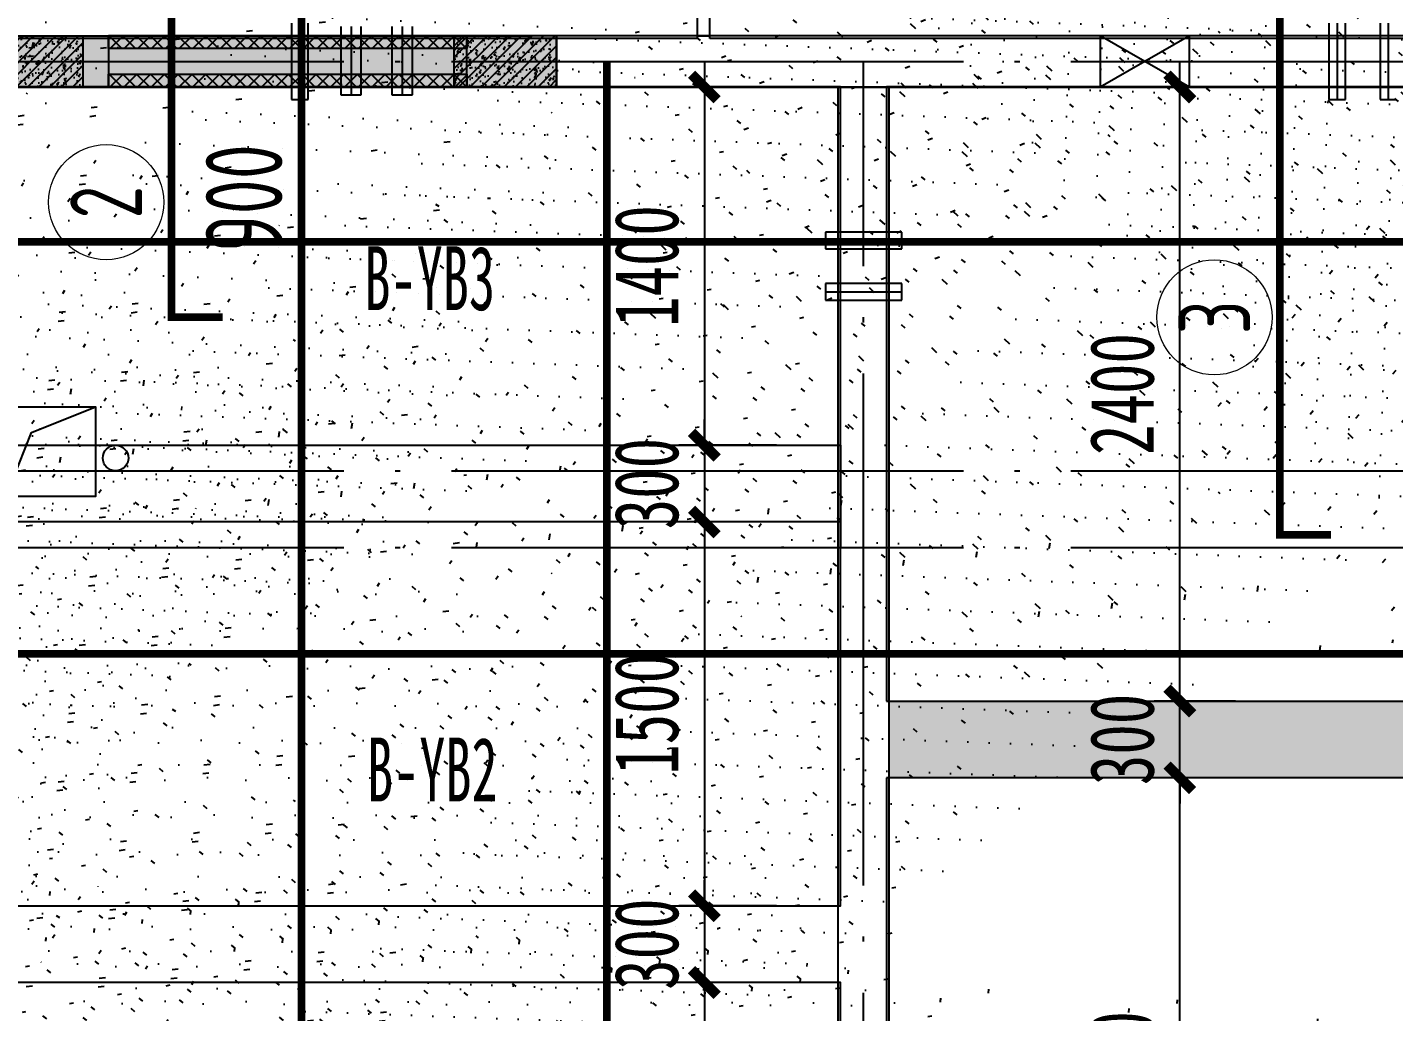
# Model space of a CAD drawing. Extents: x -3200779283 to -8106663, y 659664 to 1123462.
# Drawn here: x -8170517 to -8165180, y 1010024 to 1013871 of the extents above; entities that cross this region are included whole.
import ezdxf
from ezdxf.enums import TextEntityAlignment as Align

# ---------------------------------------------------------------- set-up
doc = ezdxf.new("R2010")
doc.units = 0
doc.header["$LTSCALE"] = 1000
doc.header["$MEASUREMENT"] = 0
for name, pattern in [('125-墙体$0$CENTER2', [1.125, 0.75, -0.125, 0.125, -0.125]), ('125-墙体$0$CONTINOUS', [0]), ('3#-轴线$0$DOTE', [2.4200000000000004, 2, -0.2, 0.02, -0.2]), ('3#4#5#$0$DASH', [0.35, 0.25, -0.1]), ('DASH', [0.35, 0.25, -0.1])]:
    doc.linetypes.add(name, pattern=pattern)
doc.layers.get('Defpoints').update_dxf_attribs({"color": 30, "linetype": 'DASH'})
for name, color, linetype in [('125-墙体$0$DUCT-排烟中心线', 5, '125-墙体$0$CENTER2'), ('125-墙体$0$DUCT-排烟管', 2, 'Continuous'), ('125-墙体$0$DUCT-送风中心线', 5, '125-墙体$0$CENTER2'), ('125-墙体$0$DUCT-送风管', 4, 'Continuous'), ('125-墙体$0$S-SLAB-HOLE', 5, 'Continuous'), ('125-墙体$0$S-WALL', 40, 'Continuous'), ('125-墙体$0$S-WALL-BEAM', 120, 'Continuous'), ('125-墙体$0$S-WALL-COLU', 252, '125-墙体$0$CONTINOUS'), ('125-墙体$0$S-WALL-COLU-HATC', 16, 'Continuous'), ('125-墙体$0$S-WALL-HATC', 253, 'Continuous'), ('125-墙体$0$提结构条件', 7, 'Continuous'), ('125-墙体$0$暖-首层和标准层暖通套管_TZ$0$H-暖洞-穿梁', 3, 'Continuous'), ('3#-轴线$0$A-ANNO-DOTE', 10, '3#-轴线$0$DOTE'), ('3#4#5#$0$PC-SLAB', 6, '3#4#5#$0$DASH'), ('3#4#5#$0$S-ANNO-TEXT', 7, 'Continuous'), ('3#4#5#$0$S-DIMS-SLAB', 120, 'Continuous'), ('3#4#5#$0$S-PC-FQ-WYQ', 4, 'Continuous'), ('3#4#5#$0$S-PC-SLAB', 6, 'Continuous'), ('3#4#5#$0$S-WALL-HATC', 253, 'Continuous'), ('S-ANNO-TEXT', 7, 'Continuous'), ('S-REIN', 1, 'Continuous'), ('S-REIN-TEXT', 7, 'Continuous')]:
    doc.layers.add(name, color=color, linetype=linetype)
doc.layers.add('提资不打印', color=2, linetype='Continuous', plot=False)
doc.styles.add('3#4#5#$0$外部参照 1$0$宋体', font='', dxfattribs={"width": 0.8})
doc.styles.add('3#4#5#$0$楷体', font='', dxfattribs={"width": 0.7})
doc.styles.add('FromPkpm', font='Pkpmeng', dxfattribs={"width": 0.7, "bigfont": 'Pkpmchn'})
doc.styles.get('3#4#5#$0$外部参照 1$0$宋体').set_extended_font_data('SimSun')
doc.styles.get('3#4#5#$0$楷体').set_extended_font_data('KaiTi_GB2312')
doc.dimstyles.new('3#4#5#$0$TSSD_100_100', dxfattribs={"dimtxt": 250, "dimasz": 100, "dimexe": 100, "dimexo": 250, "dimgap": 100, "dimtad": 1, "dimdec": 0, "dimzin": 0, "dimdsep": 46, "dimtxsty": '3#4#5#$0$楷体', "dimblk": '3#4#5#$0$_ArchTick', "dimcen": 0, "dimdle": 100, "dimclrt": 7, "dimadec": 0, "dimazin": 0, "dimtfac": 1, "dimtdec": 0, "dimtix": 1, "dimtmove": 2, "dimatfit": 3, "dimfxl": 1, "dimtolj": 1, "dimtzin": 0, "dimarcsym": 0})

# ---------------------------------------------------------------- blocks, each defined once
blk = doc.blocks.new('jf')
at = {"layer": 'S-REIN', "const_width": 30}
for points in [[(-8166524.23884724, 1005775.647708604), (-8166724.23884724, 1005775.647830674), (-8166724.238358959, 1016983.108613819), (-8166524.238358959, 1016983.108491749)], [(-8162702.726329698, 1011888.004768196), (-8162902.726329698, 1011888.004768196), (-8162902.725841417, 1015588.004768196), (-8162702.725841417, 1015588.004768196)], [(-8167032.196265276, 1012738.005744759), (-8167232.196265276, 1012738.005744759), (-8167232.196021135, 1014738.005744759), (-8167032.196021135, 1014738.005744759)], [(-8168020.190411068, 1012833.484939759), (-8168020.190411068, 1013033.484939759), (-8147836.507994623, 1013033.485916322), (-8147836.507994623, 1012833.485916322)], [(-8168026.723498423, 1011222.592073618), (-8168026.723498423, 1011422.592073618), (-8158656.798783763, 1011422.592073618), (-8158656.798783763, 1011222.592073618)]]:
    blk.add_lwpolyline(points, dxfattribs=at)
at = {"layer": 'S-REIN-TEXT', "lineweight": 18}
for centre in [(-8167487.196265276, 1013188.005744759), (-8163157.726329698, 1012738.004768196)]:
    blk.add_circle(centre, 225, dxfattribs=at)
at = {"layer": '提资不打印', "color": 2, "const_width": 30}
blk.add_lwpolyline([(-8165530.736039623, 1005770.461399394), (-8165530.736283763, 1013738.004768196)], dxfattribs=at)
at = {"layer": 'S-REIN-TEXT', "lineweight": 25, "style": 'FromPkpm', "width": 0.7}
blk.add_text('900', height=300, rotation=90, dxfattribs=at).set_placement((-8167098.500741007, 1013203.868323605), align=Align.TOP_CENTER)
at = {"layer": 'S-REIN-TEXT', "lineweight": 18, "style": 'FromPkpm', "width": 0.7}
for s, p in [('2', (-8167487.196265276, 1013188.005744759)), ('3', (-8163157.726329698, 1012738.004768196))]:
    blk.add_text(s, height=280, rotation=450, dxfattribs=at).set_placement(p, align=Align.MIDDLE_CENTER)
blk = doc.blocks.new('3#4#5#$0$B-YNQ1')
at = {"layer": '3#4#5#$0$S-PC-FQ-WYQ'}
h = blk.add_hatch(dxfattribs=at)
h.set_pattern_fill('ANSI37', color=256, scale=12, angle=180)
h.set_pattern_definition([(225, (-660607.1781414961, -535164.0255354154), (26.94076836320745, -26.94076836320746), []), (315, (-660607.1781414961, -535164.0255354154), (26.94076836320746, 26.94076836320745), [])])
h.paths.add_polyline_path([(-146055.7440335318, 326638.38548242), (-146055.7440335318, 326688.38548242), (-147455.7616441562, 326688.3844357273), (-147455.7616441562, 326638.3844357273)])
h = blk.add_hatch(dxfattribs=at)
h.set_pattern_fill('ANSI37', color=256, scale=12, angle=180)
h.set_pattern_definition([(225, (-660607.1781414887, -535314.0255326384), (26.94076836320745, -26.94076836320746), []), (315, (-660607.1781414887, -535314.0255326384), (26.94076836320746, 26.94076836320745), [])])
h.paths.add_polyline_path([(-146055.7440335243, 326488.3854851972), (-146055.7440335243, 326538.3854851972), (-147455.7616441487, 326538.3844385045), (-147455.7616441487, 326488.3844385045)])
for points in [[(-147455.7616441487, 326488.3844382186), (-147455.7616441487, 326688.3844385623), (-146055.7440335318, 326688.3854852549), (-146055.7440335318, 326488.3854849113)], [(-146055.7440335318, 326638.38548242), (-146055.7440335318, 326688.38548242), (-147455.7616441562, 326688.3844357273), (-147455.7616441562, 326638.3844357273)], [(-146055.7440335243, 326488.3854851972), (-146055.7440335243, 326538.3854851972), (-147455.7616441487, 326538.3844385045), (-147455.7616441487, 326488.3844385045)]]:
    blk.add_lwpolyline(points, close=True, dxfattribs=at)
blk = doc.blocks.new('3#4#5#$0$A$C53EF3948')
at = {"layer": '3#4#5#$0$S-PC-FQ-WYQ', "xscale": -1, "rotation": 359.9998917495049}
blk.add_blockref('3#4#5#$0$B-YNQ1', (-145456.3576879191, -329887.9664814681), dxfattribs=at)
blk = doc.blocks.new('3#4#5#$0$ban111')
at = {"layer": '3#4#5#$0$S-WALL-HATC', "ltscale": 100}
h = blk.add_hatch(dxfattribs=at)
h.set_pattern_fill('AR-CONC', color=256, scale=25, angle=-360.0000000000001, style=0)
h.set_pattern_definition([(49.99999999999994, (-2021084971.688381, 37341211722.80309), (179.3150456501884, -15.68803374564894), [18.75, -206.25]), (355, (-2021084971.688381, 37341211722.80309), (-34.68783340324983, 188.048033425003), [15, -165]), (100.4513999999999, (-2021084956.745461, 37341211721.49575), (144.6273454285055, 172.3598855152383), [15.93504749999993, -175.2855279999988]), (46.18419999999992, (-2021084971.688381, 37341211772.80309), (266.8102621564111, -41.37975358225476), [28.125, -309.3749999999999]), (96.63559999999993, (-2021084949.454195, 37341211769.35476), (233.6656763871761, 243.5294677251102), [23.90257199999984, -262.9282499999974]), (351.1841999999999, (-2021084971.688381, 37341211772.80309), (233.665486283407, 243.5296502313309), [22.49999999999984, -247.4999999999987]), (20.99999999999995, (-2021084946.688381, 37341211760.30309), (149.2267630296153, -100.6547226663348), [18.75, -206.25]), (326, (-2021084946.688381, 37341211760.30309), (60.8288329803956, 181.2875112617132), [15, -165]), (71.45139999999999, (-2021084934.252823, 37341211751.91518), (210.0556571453726, 80.63262417748791), [15.9350475, -175.285528]), (37.49999999999994, (-2021084971.688381, 37341211722.80309), (3.039963829322741, 83.22346345782788), [0, -162.9999999999988, 0, -167.4999999999988, 0, -165.6249999999988]), (7.499999999999932, (-2021084971.688381, 37341211722.80309), (65.76738436053724, 98.60292797059), [0, -95.5, 0, -159.25, 0, -63.125]), (327.4999999999999, (-2021085027.438381, 37341211722.80309), (133.4556090431022, -5.638717933595058), [0, -62.49999999999999, 0, -195, 0, -258.7499999999999]), (317.4999999999999, (-2021085052.438381, 37341211722.80309), (145.7965423355966, 25.0262455830793), [0, -81.25, 0, -129.5, 0, -183.75])])
h.paths.add_polyline_path([(-229032.0009487905, 409975.0000811631), (-228982.0009030856, 409975.0000750691), (-228982.0009944952, 412974.9999572062), (-229032.0010402, 412974.9999633002)])
h = blk.add_hatch(dxfattribs=at)
h.set_pattern_fill('AR-CONC', color=256, scale=25, angle=-270.0000000000001, style=0)
h.set_pattern_definition([(139.9999999999999, (-37341041949.50107, -2020433459.266459), (15.6880337456489, 179.3150456501884), [18.75, -206.25]), (84.99999999999994, (-37341041949.50107, -2020433459.266459), (-188.048033425003, -34.68783340324987), [15, -165]), (190.4513999999999, (-37341041948.19373, -2020433444.323539), (-172.3598855152383, 144.6273454285055), [15.93504749999984, -175.2855279999974]), (136.1841999999999, (-37341041999.50107, -2020433459.266459), (41.37975358225471, 266.8102621564111), [28.125, -309.375]), (186.6356, (-37341041996.05274, -2020433437.032273), (-243.5294677251103, 233.665676387176), [23.902572, -262.92825]), (81.18419999999995, (-37341041999.50107, -2020433459.266459), (-243.529650231331, 233.665486283407), [22.5, -247.5]), (111, (-37341041987.00107, -2020433434.266459), (100.6547226663348, 149.2267630296154), [18.75, -206.25]), (55.99999999999998, (-37341041987.00107, -2020433434.266459), (-181.2875112617132, 60.82883298039556), [15, -165]), (161.4514, (-37341041978.61317, -2020433421.830901), (-80.63262417748795, 210.0556571453725), [15.9350475, -175.285528]), (127.5, (-37341041949.50107, -2020433459.266459), (-83.22346345782788, 3.039963829322726), [0, -162.9999999999974, 0, -167.4999999999974, 0, -165.6249999999974]), (97.49999999999993, (-37341041949.50107, -2020433459.266459), (-98.60292797059002, 65.76738436053722), [0, -95.5, 0, -159.25, 0, -63.125]), (57.49999999999993, (-37341041949.50107, -2020433515.016459), (5.638717933595033, 133.4556090431022), [0, -62.5, 0, -195, 0, -258.75]), (47.49999999999995, (-37341041949.50107, -2020433540.016459), (-25.02624558307933, 145.7965423355966), [0, -81.25, 0, -129.5, 0, -183.75])])
h.paths.add_polyline_path([(-231732.0007770516, 408074.9993999199), (-231732.0007770516, 408374.9993999199), (-228482.0009142609, 408374.99939992), (-228482.0009142608, 408074.99939992)])
h = blk.add_hatch(dxfattribs=at)
h.set_pattern_fill('AR-CONC', color=256, scale=25, angle=-270.0000000000001, style=0)
h.set_pattern_definition([(139.9999999999999, (-37341047970.11734, -2020434559.27922), (15.6880337456489, 179.3150456501884), [18.75, -206.25]), (84.99999999999994, (-37341047970.11734, -2020434559.27922), (-188.048033425003, -34.68783340324987), [15, -165]), (190.4513999999999, (-37341047968.81001, -2020434544.3363), (-172.3598855152383, 144.6273454285055), [15.93504749999986, -175.2855279999978]), (136.1841999999999, (-37341048020.11734, -2020434559.27922), (41.37975358225471, 266.8102621564111), [28.125, -309.375]), (186.6356, (-37341048016.66901, -2020434537.045033), (-243.5294677251103, 233.665676387176), [23.902572, -262.92825]), (81.18419999999995, (-37341048020.11734, -2020434559.27922), (-243.529650231331, 233.665486283407), [22.5, -247.5]), (111, (-37341048007.61734, -2020434534.27922), (100.6547226663348, 149.2267630296154), [18.75, -206.25]), (55.99999999999998, (-37341048007.61734, -2020434534.27922), (-181.2875112617132, 60.82883298039556), [15, -165]), (161.4514, (-37341047999.22944, -2020434521.843661), (-80.63262417748795, 210.0556571453725), [15.9350475, -175.285528]), (127.5, (-37341047970.11734, -2020434559.27922), (-83.22346345782788, 3.039963829322726), [0, -162.9999999999978, 0, -167.4999999999978, 0, -165.6249999999978]), (97.49999999999993, (-37341047970.11734, -2020434559.27922), (-98.60292797059002, 65.76738436053722), [0, -95.5, 0, -159.25, 0, -63.125]), (57.49999999999993, (-37341047970.11734, -2020434615.02922), (5.638717933595033, 133.4556090431022), [0, -62.5, 0, -195, 0, -258.75]), (47.49999999999995, (-37341047970.11734, -2020434640.02922), (-25.02624558307933, 145.7965423355966), [0, -81.25, 0, -129.5, 0, -183.75])])
h.paths.add_polyline_path([(-228282.0000004165, 407074.9996759502), (-228282.0000004165, 407374.9996759502), (-222682.0001376258, 407374.9996759502), (-222682.0001376258, 407074.9996759502)])
h = blk.add_hatch(dxfattribs=at)
h.set_pattern_fill('AR-CONC', color=256, scale=25, angle=-270.0000000000001, style=0)
h.set_pattern_definition([(139.9999999999999, (-37341041949.50085, -2020435259.266088), (15.6880337456489, 179.3150456501884), [18.75, -206.25]), (84.99999999999994, (-37341041949.50085, -2020435259.266088), (-188.048033425003, -34.68783340324987), [15, -165]), (190.4513999999999, (-37341041948.19351, -2020435244.323169), (-172.3598855152383, 144.6273454285055), [15.93504749999985, -175.2855279999976]), (136.1841999999999, (-37341041999.50085, -2020435259.266088), (41.37975358225471, 266.8102621564111), [28.125, -309.375]), (186.6356, (-37341041996.05252, -2020435237.031902), (-243.5294677251103, 233.665676387176), [23.902572, -262.92825]), (81.18419999999995, (-37341041999.50085, -2020435259.266088), (-243.529650231331, 233.665486283407), [22.5, -247.5]), (111, (-37341041987.00085, -2020435234.266088), (100.6547226663348, 149.2267630296154), [18.75, -206.25]), (55.99999999999998, (-37341041987.00085, -2020435234.266088), (-181.2875112617132, 60.82883298039556), [15, -165]), (161.4514, (-37341041978.61295, -2020435221.83053), (-80.63262417748795, 210.0556571453725), [15.9350475, -175.285528]), (127.5, (-37341041949.50085, -2020435259.266088), (-83.22346345782788, 3.039963829322726), [0, -162.9999999999976, 0, -167.4999999999976, 0, -165.6249999999976]), (97.49999999999993, (-37341041949.50085, -2020435259.266088), (-98.60292797059002, 65.76738436053722), [0, -95.5, 0, -159.25, 0, -63.125]), (57.49999999999993, (-37341041949.50085, -2020435315.016088), (5.638717933595033, 133.4556090431022), [0, -62.5, 0, -195, 0, -258.75]), (47.49999999999995, (-37341041949.50085, -2020435340.016088), (-25.02624558307933, 145.7965423355966), [0, -81.25, 0, -129.5, 0, -183.75])])
h.paths.add_polyline_path([(-231732.0009944941, 406274.999770995), (-231732.0009944941, 406574.999770995), (-228482.0011317034, 406574.999770995), (-228482.0011317034, 406274.999770995)])
at = {"layer": '3#4#5#$0$S-PC-SLAB'}
for points in [[(-231732.0009944952, 409964.9999670067), (-231732.0009944952, 412984.9999670067), (-229032.0009944952, 412984.9999670067), (-229032.0009944952, 409964.9999670067)], [(-228982.0009347743, 409965.0000553694), (-228982.0009347743, 412985.0000553694), (-225982.0009347743, 412985.0000553694), (-225982.0009347743, 409965.0000553694)], [(-228292.0000004165, 407374.9996759502), (-222672.0000004176, 407374.9996759502), (-222672.0000004176, 409774.9996759502), (-228292.0000004165, 409774.9996759502)], [(-231742.0009944941, 406574.999770995), (-228472.0009944952, 406574.999770995), (-228472.0007770527, 408074.99939992), (-231742.0007770516, 408074.9993999199)], [(-231742.0009944941, 402074.999770995), (-228472.0009944952, 402074.999770995), (-228472.0009944952, 406274.999770995), (-231742.0009944941, 406274.999770995)]]:
    blk.add_lwpolyline(points, close=True, dxfattribs=at)
for points in [[(-231742.0009944941, 408375.0000233312), (-228481.762625733, 408374.9990105955), (-228471.762625733, 408374.9990105955), (-228471.7626257332, 407975.9280014599), (-228471.7626257332, 407975.9274881768), (-228471.7626257332, 409775.0000233313), (-231742.0009944942, 409775.0000233312), (-231742.0009944941, 408375.0000233312)], [(-228292.0000004165, 407074.9996759502), (-228292.0000004165, 404774.999505111), (-221472.0000000006, 404774.999505111), (-221472.0000000006, 405874.999505111), (-222672.0009932823, 405874.9613272593), (-222672.0000004176, 407074.9996759502), (-228292.0000004165, 407074.9996759502)]]:
    blk.add_lwpolyline(points, dxfattribs=at)
at = {"layer": '3#4#5#$0$S-WALL-HATC', "ltscale": 100}
for points in [[(-229032.0009487905, 409975.0000811631), (-228982.0009030856, 409975.0000750691), (-228982.0009944952, 412974.9999572062), (-229032.0010402, 412974.9999633002)], [(-231732.0007770516, 408074.9993999199), (-231732.0007770516, 408374.9993999199), (-228482.0009142609, 408374.99939992), (-228482.0009142608, 408074.99939992)], [(-228282.0000004165, 407074.9996759502), (-228282.0000004165, 407374.9996759502), (-222682.0001376258, 407374.9996759502), (-222682.0001376258, 407074.9996759502)], [(-231732.0009944941, 406274.999770995), (-231732.0009944941, 406574.999770995), (-228482.0011317034, 406574.999770995), (-228482.0011317034, 406274.999770995)]]:
    blk.add_lwpolyline(points, close=True, dxfattribs=at)
blk = doc.blocks.new('3#4#5#$0$_ArchTick')
at = {"color": 0, "linetype": 'ByBlock', "const_width": 0.4}
blk.add_lwpolyline([(-0.5, -0.5), (0.5, 0.5)], dxfattribs=at)
blk = doc.blocks.new('*D833')
at = {"layer": '3#4#5#$0$S-DIMS-SLAB', "color": 0, "lineweight": -2, "transparency": 16777216}
for p, q in [((151682.2732290635, 157275.1422316264), (151682.2732290635, 159775.1424024655)), ((151899.9790006171, 159675.1424024655), (151582.2732290635, 159675.1424024655)), ((151899.9790006171, 157375.1422316264), (151582.2732290635, 157375.1422316264))]:
    blk.add_line(p, q, dxfattribs=at)
at = {"layer": 'Defpoints', "color": 0, "transparency": 16777216}
for p in [(151682.2732290635, 159675.1424024655), (152149.9790006171, 159675.1424024655), (152149.9790006171, 157375.1422316264)]:
    blk.add_point(p, dxfattribs=at)
at = {"layer": '3#4#5#$0$S-DIMS-SLAB', "color": 0, "lineweight": -2, "transparency": 16777216, "xscale": 100, "yscale": 100, "zscale": 100}
for p, rotation in [((151682.2732290635, 159675.1424024655), 90), ((151682.2732290635, 157375.1422316264), 270)]:
    blk.add_blockref('3#4#5#$0$_ArchTick', p, dxfattribs=dict(at, rotation=rotation))
at = {"layer": '3#4#5#$0$S-DIMS-SLAB', "color": 7, "transparency": 16777216, "insert": (151457.2732290635, 158525.1423170459), "char_height": 250, "attachment_point": 5, "rotation": 90, "style": '3#4#5#$0$楷体'}
blk.add_mtext('\\A1;2300', dxfattribs=at)
blk = doc.blocks.new('*D834')
at = {"layer": '3#4#5#$0$S-DIMS-SLAB', "color": 0, "lineweight": -2, "transparency": 16777216}
for p, q in [((151682.2732286464, 159975.1424024655), (151682.2732286464, 160075.1424024655)), ((151899.9790002, 159975.1424024655), (151582.2732286464, 159975.1424024655)), ((151682.2732286464, 159675.1424024655), (151682.2732286464, 159975.1424024655)), ((151899.9790002, 159675.1424024655), (151582.2732286464, 159675.1424024655)), ((151682.2732286464, 159675.1424024655), (151682.2732286464, 159575.1424024655))]:
    blk.add_line(p, q, dxfattribs=at)
at = {"layer": 'Defpoints', "color": 0, "transparency": 16777216}
for p in [(151682.2732286464, 159975.1424024655), (152149.9790002, 159975.1424024655), (152149.9790002, 159675.1424024655)]:
    blk.add_point(p, dxfattribs=at)
at = {"layer": '3#4#5#$0$S-DIMS-SLAB', "color": 0, "lineweight": -2, "transparency": 16777216, "xscale": 100, "yscale": 100, "zscale": 100}
for p, rotation in [((151682.2732286464, 159975.1424024655), 270), ((151682.2732286464, 159675.1424024655), 90)]:
    blk.add_blockref('3#4#5#$0$_ArchTick', p, dxfattribs=dict(at, rotation=rotation))
at = {"layer": '3#4#5#$0$S-DIMS-SLAB', "color": 7, "transparency": 16777216, "insert": (151457.2732286464, 159825.1424024655), "char_height": 250, "attachment_point": 5, "rotation": 90, "style": '3#4#5#$0$楷体'}
blk.add_mtext('\\A1;300', dxfattribs=at)
blk = doc.blocks.new('*D835')
at = {"layer": '3#4#5#$0$S-DIMS-SLAB', "color": 0, "lineweight": -2, "transparency": 16777216}
for p, q in [((151682.2732286461, 159875.1428643612), (151682.2732286461, 162475.1428643612)), ((151899.9790002001, 162375.1428643612), (151582.2732286461, 162375.1428643612)), ((151899.9790002001, 159975.1428643612), (151582.2732286461, 159975.1428643612))]:
    blk.add_line(p, q, dxfattribs=at)
at = {"layer": 'Defpoints', "color": 0, "transparency": 16777216}
for p in [(151682.2732286461, 162375.1428643612), (152149.9790002001, 162375.1428643612), (152149.9790002001, 159975.1428643612)]:
    blk.add_point(p, dxfattribs=at)
at = {"layer": '3#4#5#$0$S-DIMS-SLAB', "color": 0, "lineweight": -2, "transparency": 16777216, "xscale": 100, "yscale": 100, "zscale": 100}
for p, rotation in [((151682.2732286461, 162375.1428643612), 90), ((151682.2732286461, 159975.1428643612), 270)]:
    blk.add_blockref('3#4#5#$0$_ArchTick', p, dxfattribs=dict(at, rotation=rotation))
at = {"layer": '3#4#5#$0$S-DIMS-SLAB', "color": 7, "transparency": 16777216, "insert": (151457.2732286461, 161175.1428643612), "char_height": 250, "attachment_point": 5, "rotation": 90, "style": '3#4#5#$0$楷体'}
blk.add_mtext('\\A1;2400', dxfattribs=at)
blk = doc.blocks.new('*D837')
at = {"layer": '3#4#5#$0$S-DIMS-SLAB', "color": 0, "lineweight": -2, "transparency": 16777216}
for p, q in [((149824.8627254362, 162475.1427498466), (149824.8627254362, 160875.1421264352)), ((150107.0400452778, 162375.1427498466), (149724.8627254362, 162375.1427498466)), ((150107.0400452778, 160975.1421264352), (149724.8627254362, 160975.1421264352))]:
    blk.add_line(p, q, dxfattribs=at)
at = {"layer": 'Defpoints', "color": 0, "transparency": 16777216}
for p in [(150357.0400452778, 162375.1427498466), (149824.8627254362, 160975.1421264352), (150357.0400452778, 160975.1421264352)]:
    blk.add_point(p, dxfattribs=at)
at = {"layer": '3#4#5#$0$S-DIMS-SLAB', "color": 0, "lineweight": -2, "transparency": 16777216, "xscale": 100, "yscale": 100, "zscale": 100}
for p, rotation in [((149824.8627254362, 162375.1427498466), 90), ((149824.8627254362, 160975.1421264352), 270)]:
    blk.add_blockref('3#4#5#$0$_ArchTick', p, dxfattribs=dict(at, rotation=rotation))
at = {"layer": '3#4#5#$0$S-DIMS-SLAB', "color": 7, "transparency": 16777216, "insert": (149599.8627254362, 161675.1424381409), "char_height": 250, "attachment_point": 5, "rotation": 90, "style": '3#4#5#$0$楷体'}
blk.add_mtext('\\A1;1400', dxfattribs=at)
blk = doc.blocks.new('*D838')
at = {"layer": '3#4#5#$0$S-DIMS-SLAB', "color": 0, "lineweight": -2, "transparency": 16777216}
for p, q in [((149824.8627254366, 160975.1421264352), (149824.8627254366, 161075.1421264352)), ((150107.0400452778, 160975.1421264352), (149724.8627254366, 160975.1421264352)), ((149824.8627254366, 160975.1421264352), (149824.8627254366, 160675.1424566205)), ((150107.0400452778, 160675.1424566205), (149724.8627254366, 160675.1424566205)), ((149824.8627254366, 160675.1424566205), (149824.8627254366, 160575.1424566205))]:
    blk.add_line(p, q, dxfattribs=at)
at = {"layer": 'Defpoints', "color": 0, "transparency": 16777216}
for p in [(150357.0400452778, 160975.1421264352), (149824.8627254366, 160675.1424566205), (150357.0400452778, 160675.1424566205)]:
    blk.add_point(p, dxfattribs=at)
at = {"layer": '3#4#5#$0$S-DIMS-SLAB', "color": 0, "lineweight": -2, "transparency": 16777216, "xscale": 100, "yscale": 100, "zscale": 100}
for p, rotation in [((149824.8627254366, 160975.1421264352), 270), ((149824.8627254366, 160675.1424566205), 90)]:
    blk.add_blockref('3#4#5#$0$_ArchTick', p, dxfattribs=dict(at, rotation=rotation))
at = {"layer": '3#4#5#$0$S-DIMS-SLAB', "color": 7, "transparency": 16777216, "insert": (149599.8627254366, 160825.1422915278), "char_height": 250, "attachment_point": 5, "rotation": 90, "style": '3#4#5#$0$楷体'}
blk.add_mtext('\\A1;300', dxfattribs=at)
blk = doc.blocks.new('*D839')
at = {"layer": '3#4#5#$0$S-DIMS-SLAB', "color": 0, "lineweight": -2, "transparency": 16777216}
for p, q in [((149824.8627254371, 160775.1424566205), (149824.8627254371, 159075.1428276955)), ((150107.0400452778, 160675.1424566205), (149724.8627254371, 160675.1424566205)), ((150107.0400452778, 159175.1428276955), (149724.8627254371, 159175.1428276955))]:
    blk.add_line(p, q, dxfattribs=at)
at = {"layer": 'Defpoints', "color": 0, "transparency": 16777216}
for p in [(150357.0400452778, 160675.1424566205), (149824.8627254371, 159175.1428276955), (150357.0400452778, 159175.1428276955)]:
    blk.add_point(p, dxfattribs=at)
at = {"layer": '3#4#5#$0$S-DIMS-SLAB', "color": 0, "lineweight": -2, "transparency": 16777216, "xscale": 100, "yscale": 100, "zscale": 100}
for p, rotation in [((149824.8627254371, 160675.1424566205), 90), ((149824.8627254371, 159175.1428276955), 270)]:
    blk.add_blockref('3#4#5#$0$_ArchTick', p, dxfattribs=dict(at, rotation=rotation))
at = {"layer": '3#4#5#$0$S-DIMS-SLAB', "color": 7, "transparency": 16777216, "insert": (149599.8627254371, 159925.1426421579), "char_height": 250, "attachment_point": 5, "rotation": 90, "style": '3#4#5#$0$楷体'}
blk.add_mtext('\\A1;1500', dxfattribs=at)
blk = doc.blocks.new('*D840')
at = {"layer": '3#4#5#$0$S-DIMS-SLAB', "color": 0, "lineweight": -2, "transparency": 16777216}
for p, q in [((149824.8627254376, 159175.1428276955), (149824.8627254376, 159275.1428276955)), ((150107.0400452778, 159175.1428276955), (149724.8627254376, 159175.1428276955)), ((149824.8627254376, 159175.1428276955), (149824.8627254376, 158875.1428276955)), ((150107.0400452777, 158875.1428276955), (149724.8627254376, 158875.1428276955)), ((149824.8627254376, 158875.1428276955), (149824.8627254376, 158775.1428276955))]:
    blk.add_line(p, q, dxfattribs=at)
at = {"layer": 'Defpoints', "color": 0, "transparency": 16777216}
for p in [(150357.0400452778, 159175.1428276955), (149824.8627254376, 158875.1428276955), (150357.0400452777, 158875.1428276955)]:
    blk.add_point(p, dxfattribs=at)
at = {"layer": '3#4#5#$0$S-DIMS-SLAB', "color": 0, "lineweight": -2, "transparency": 16777216, "xscale": 100, "yscale": 100, "zscale": 100}
for p, rotation in [((149824.8627254376, 159175.1428276955), 270), ((149824.8627254376, 158875.1428276955), 90)]:
    blk.add_blockref('3#4#5#$0$_ArchTick', p, dxfattribs=dict(at, rotation=rotation))
at = {"layer": '3#4#5#$0$S-DIMS-SLAB', "color": 7, "transparency": 16777216, "insert": (149599.8627254376, 159025.1428276954), "char_height": 250, "attachment_point": 5, "rotation": 90, "style": '3#4#5#$0$楷体'}
blk.add_mtext('\\A1;300', dxfattribs=at)
blk = doc.blocks.new('*D841')
at = {"layer": '3#4#5#$0$S-DIMS-SLAB', "color": 0, "lineweight": -2, "transparency": 16777216}
for p, q in [((149824.8627254379, 158975.1428276955), (149824.8627254379, 154575.1424975104)), ((150107.0400452777, 158875.1428276955), (149724.8627254379, 158875.1428276955)), ((150107.0400452778, 154675.1424975104), (149724.8627254379, 154675.1424975104))]:
    blk.add_line(p, q, dxfattribs=at)
at = {"layer": 'Defpoints', "color": 0, "transparency": 16777216}
for p in [(150357.0400452777, 158875.1428276955), (149824.8627254379, 154675.1424975104), (150357.0400452778, 154675.1424975104)]:
    blk.add_point(p, dxfattribs=at)
at = {"layer": '3#4#5#$0$S-DIMS-SLAB', "color": 0, "lineweight": -2, "transparency": 16777216, "xscale": 100, "yscale": 100, "zscale": 100}
for p, rotation in [((149824.8627254379, 158875.1428276955), 90), ((149824.8627254379, 154675.1424975104), 270)]:
    blk.add_blockref('3#4#5#$0$_ArchTick', p, dxfattribs=dict(at, rotation=rotation))
at = {"layer": '3#4#5#$0$S-DIMS-SLAB', "color": 7, "transparency": 16777216, "insert": (149599.8627254379, 156775.1426626029), "char_height": 250, "attachment_point": 5, "rotation": 90, "style": '3#4#5#$0$楷体'}
blk.add_mtext('\\A1;4200', dxfattribs=at)
blk = doc.blocks.new('125-墙体$0$she')
at = {"layer": '125-墙体$0$DUCT-排烟中心线'}
for p, q in [((1247.683420373389, -3050.689154202279), (1247.683420373374, -3349.31108146171)), ((5300.000300035208, -3050.689154202279), (5300.000300035223, -3349.31108146171)), ((5500.000150017608, -3050.689384998579), (5500.000150017622, -3349.311312258011)), ((3300.689267166526, -3900.000693814996), (3599.311194425958, -3900.000693814989)), ((3300.689036370226, -4100.000543797403), (3599.310963629658, -4100.000543797396))]:
    blk.add_line(p, q, dxfattribs=at)
at = {"layer": '125-墙体$0$DUCT-排烟管'}
for p, q in [((1215.183420373389, -3050.689154202279), (1215.183420373374, -3349.31108146171)), ((1280.183420373374, -3349.31108146171), (1280.183420373389, -3050.689154202279)), ((5267.500300035208, -3050.689154202279), (5267.500300035223, -3349.31108146171)), ((5332.500300035223, -3349.31108146171), (5332.500300035208, -3050.689154202279)), ((5467.500150017608, -3050.689384998579), (5467.500150017622, -3349.311312258011)), ((1215.183420373374, -3349.31108146171), (1280.183420373374, -3349.31108146171)), ((5267.500300035223, -3349.31108146171), (5332.500300035223, -3349.31108146171)), ((5467.500150017622, -3349.311312258011), (5532.500150017622, -3349.311312258011)), ((3599.311194425958, -3867.500693814989), (3300.689267166526, -3867.500693814996)), ((3300.689267166526, -3867.500693814996), (3300.689267166526, -3932.500693814996)), ((3599.311194425958, -3932.500693814989), (3599.311194425958, -3867.500693814989)), ((3300.689267166526, -3932.500693814996), (3599.311194425958, -3932.500693814989)), ((3599.310963629658, -4067.500543797396), (3300.689036370226, -4067.500543797403)), ((3300.689036370226, -4067.500543797403), (3300.689036370226, -4132.500543797403)), ((3599.310963629658, -4132.500543797396), (3599.310963629658, -4067.500543797396)), ((3300.689036370226, -4132.500543797403), (3599.310963629658, -4132.500543797396))]:
    blk.add_line(p, q, dxfattribs=at)
at = {"layer": '125-墙体$0$DUCT-送风中心线'}
for p, q in [((1447.683420373389, -3063.74848623795), (1447.683420373389, -3330.97650390194)), ((1647.683420373389, -3063.74848623795), (1647.683420373389, -3330.97650390194))]:
    blk.add_line(p, q, dxfattribs=at)
at = {"layer": '125-墙体$0$DUCT-送风管'}
for p, q in [((1407.683420373389, -3063.74848623795), (1407.683420373389, -3330.97650390194)), ((1487.683420373389, -3330.97650390194), (1487.683420373389, -3063.74848623795)), ((1407.683420373389, -3330.97650390194), (1487.683420373389, -3330.97650390194))]:
    blk.add_line(p, q, dxfattribs=at)
at = {"layer": '125-墙体$0$提结构条件', "color": 3}
for p, q in [((1607.683420373389, -3063.74848623795), (1607.683420373389, -3330.97650390194)), ((1687.683420373389, -3330.97650390194), (1687.683420373389, -3063.74848623795)), ((1607.683420373389, -3330.97650390194), (1687.683420373389, -3330.97650390194))]:
    blk.add_line(p, q, dxfattribs=at)
at = {"layer": '125-墙体$0$暖-首层和标准层暖通套管_TZ$0$H-暖洞-穿梁', "color": 6}
for p, q in [((4723.780598112178, -3100.0003486645), (4373.780598112178, -3300.00034859209)), ((4723.780598112178, -3300.00034859209), (4373.780598112178, -3100.0003486645))]:
    blk.add_line(p, q, dxfattribs=at)
blk.add_lwpolyline([(4723.780598112178, -3100.0003486645), (4373.780598112178, -3100.0003486645), (4373.780598112178, -3300.00034859209), (4723.780598112178, -3300.00034859209)], close=True, dxfattribs=at)
blk = doc.blocks.new('125-墙体')
at = {"layer": '125-墙体$0$S-WALL-COLU-HATC'}
h = blk.add_hatch(dxfattribs=at)
h.set_pattern_fill('AR-CONC', color=256, scale=10)
h.set_pattern_definition([(49.99999999999999, (15637.05247968878, -243795.612466133), (71.72601826007535, -6.275213498259511), [7.5, -82.5]), (355, (15637.05247968878, -243795.612466133), (-13.8751333613, 75.21921337000119), [6, -66]), (100.4514, (15643.02964768877, -243796.135400133), (57.85093817140216, 68.94395420609536), [6.374018999999988, -70.1142111999998]), (46.18420000000002, (15637.05247968878, -243775.612466133), (106.7241048625644, -16.55190143290181), [11.24999999999994, -123.7499999999995]), (96.6356, (15645.94615418877, -243776.991796833), (93.46627055487033, 97.41178709004417), [9.561028799999999, -105.1713]), (351.1842, (15637.05247968878, -243775.612466133), (93.46619451336272, 97.41186009253246), [9, -99]), (21, (15647.05247968878, -243780.612466133), (59.69070521184616, -40.26188906653388), [7.5, -82.5]), (326.0000000000001, (15647.05247968878, -243780.612466133), (24.33153319215817, 72.5150045046853), [6, -66]), (71.4514, (15652.02670298878, -243783.967626733), (84.02226285814899, 32.25304967099524), [6.374019000000001, -70.1142112]), (37.50000000000001, (15637.05247968878, -243795.612466133), (1.215985531729067, 33.28938538313115), [0, -65.19999999999999, 0, -67, 0, -66.25]), (7.499999999999999, (15637.05247968878, -243795.612466133), (26.30695374421486, 39.44117118823603), [0, -38.2, 0, -63.7, 0, -25.25]), (327.5, (15614.75247968877, -243795.612466133), (53.3822436172409, -2.255487173437976), [0, -25, 0, -78, 0, -103.5]), (317.5, (15604.75247968877, -243795.612466133), (58.31861693423862, 10.01049823323177), [0, -32.5, 0, -51.8, 0, -73.5])])
h.paths.add_polyline_path([(100, -3300), (99.98422405263409, -3700), (-100.0157759473659, -3700), (-100, -3100), (399.9999080896377, -3100.000000539585), (399.9999080896377, -3300.000000539352)])
h = blk.add_hatch(dxfattribs=at)
h.set_pattern_fill('ANSI31', color=256, scale=250, style=0)
h.set_pattern_definition([(45, (15637.05247968878, -243795.612466133), (-22.09708691207961, 22.09708691207961), [])])
h.paths.add_polyline_path([(100, -3300), (99.98422405263409, -3700), (-100.0157759473659, -3700), (-100, -3100), (399.9999080896377, -3100.000000539585), (399.9999080896377, -3300.000000539352)])
h = blk.add_hatch(dxfattribs=at)
h.set_pattern_fill('AR-CONC', color=256, scale=10)
h.set_pattern_definition([(49.99999999999999, (11340.72825505283, -244207.8152530455), (71.72601826007535, -6.275213498259511), [7.5, -82.5]), (355, (11340.72825505283, -244207.8152530455), (-13.8751333613, 75.21921337000119), [6, -66]), (100.4514, (11346.70542305283, -244208.3381870455), (57.85093817140216, 68.94395420609536), [6.374018999999987, -70.11421119999979]), (46.18420000000002, (11340.72825505283, -244187.8152530455), (106.7241048625644, -16.55190143290181), [11.24999999999993, -123.7499999999995]), (96.6356, (11349.62192955283, -244189.1945837455), (93.46627055487033, 97.41178709004417), [9.561028799999999, -105.1713]), (351.1842, (11340.72825505283, -244187.8152530455), (93.46619451336272, 97.41186009253246), [9, -99]), (21, (11350.72825505283, -244192.8152530455), (59.69070521184616, -40.26188906653388), [7.5, -82.5]), (326.0000000000001, (11350.72825505283, -244192.8152530455), (24.33153319215817, 72.5150045046853), [6, -66]), (71.4514, (11355.70247835282, -244196.1704136455), (84.02226285814899, 32.25304967099524), [6.374019000000001, -70.1142112]), (37.50000000000001, (11340.72825505283, -244207.8152530455), (1.215985531729067, 33.28938538313115), [0, -65.19999999999999, 0, -67, 0, -66.25]), (7.499999999999999, (11340.72825505283, -244207.8152530455), (26.30695374421486, 39.44117118823603), [0, -38.2, 0, -63.7, 0, -25.25]), (327.5, (11318.42825505283, -244207.8152530455), (53.3822436172409, -2.255487173437976), [0, -25, 0, -78, 0, -103.5]), (317.5, (11308.42825505283, -244207.8152530455), (58.31861693423862, 10.01049823323177), [0, -32.5, 0, -51.8, 0, -73.5])])
h.paths.add_polyline_path([(2250, -3300), (2250, -3100), (1850.000497644069, -3100.001099372981), (1850.000497644069, -3300.001099372981)])
h = blk.add_hatch(dxfattribs=at)
h.set_pattern_fill('ANSI31', color=256, scale=250, style=0)
h.set_pattern_definition([(45, (11340.72825505283, -244207.8152530455), (-22.09708691207961, 22.09708691207961), [])])
h.paths.add_polyline_path([(2250, -3100), (1850.000497644069, -3100.001099372981), (1850.000497644069, -3300.001099372981), (2250, -3300)])
at = {"layer": '125-墙体$0$S-WALL-HATC'}
blk.add_hatch(color=256, dxfattribs=at).paths.add_polyline_path([(33.33333333331393, -3200), (100, -3300), (2250, -3300), (2250, -3100), (100, -3100)])
at = {"layer": '125-墙体$0$S-SLAB-HOLE'}
blk.add_lwpolyline([(99.9999309190598, -4550.000000000058), (449.9999309190598, -4550.000000000058), (449.9999309190598, -4900.000000000058), (99.9999309190598, -4900.000000000058)], close=True, dxfattribs=at)
blk.add_lwpolyline([(99.9999309190598, -4900.000000000058), (199.9999309190598, -4650.000000000058), (450.0000690809367, -4550.000000000058)], dxfattribs=at)
blk.add_circle((527.8844533361544, -4750.000000000058), 50, dxfattribs=at)
at = {"layer": '125-墙体$0$S-WALL'}
for p, q in [((100, -3100), (2150, -3100)), ((2250, -3100), (2150, -3100)), ((2250, -3300), (2250, -3100)), ((100, -3300), (2150, -3300)), ((2150, -3300), (2250, -3300))]:
    blk.add_line(p, q, dxfattribs=at)
at = {"layer": '125-墙体$0$S-WALL-BEAM'}
for points in [[(2250, -3099.999803988292), (2250, -3300.000196011708), (6950, -3300.000196011708), (6950, -3099.999803988292)], [(3550.000994495931, -3299.999771365838), (3350.000602472515, -3299.999771365838), (3350, -7800), (3550.000392023416, -7800)]]:
    blk.add_lwpolyline(points, close=True, dxfattribs=at)
at = {"layer": '125-墙体$0$S-WALL-COLU', "linetype": 'ByBlock'}
blk.add_lwpolyline([(100, -3300), (99.98422405263409, -3700), (-100.0157759473659, -3700), (-100, -3100), (399.9999080896377, -3100.000000539585), (399.9999080896377, -3300.000000539352), (100, -3300)], dxfattribs=at)
at = {"layer": '125-墙体$0$S-WALL-COLU', "lineweight": -2}
blk.add_lwpolyline([(2250, -3300), (2250, -3100), (1850.000497644069, -3100.001099372981), (1850.000497644069, -3300.001099372981)], close=True, dxfattribs=at)
blk.add_blockref('125-墙体$0$she', (0, 0))
blk = doc.blocks.new('3#-轴线')
at = {"layer": '3#-轴线$0$A-ANNO-DOTE'}
for points in [[(-3000, -3200), (44800, -3200)], [(3450, -16100), (3450, -3200)], [(-3000, -4800), (44800, -4800)], [(-3000, -5100), (44800, -5100)]]:
    blk.add_lwpolyline(points, dxfattribs=at)
blk = doc.blocks.new('3#4#5#$0$5#')
at = {"layer": '3#4#5#$0$S-ANNO-TEXT'}
blk.add_blockref('3#4#5#$0$ban111', (378828.8026710108, -247399.8572734847), dxfattribs=at)
at = {"layer": '3#4#5#$0$PC-SLAB', "linetype": 'ByBlock', "style": '3#4#5#$0$外部参照 1$0$宋体', "width": 0.6}
for s, p in [('B-YB3', (148752.1033641517, 161625.8774025316)), ('B-YB2', (148762.1616806011, 159707.6424284486))]:
    blk.add_text(s, height=250, dxfattribs=at).set_placement(p, align=Align.MIDDLE)
at = {"layer": '3#4#5#$0$S-DIMS-SLAB'}
for base, p1, p2, picture, middle in [((149824.8627254362, 160975.1421264352), (150357.0400452777, 162375.1427498466), (150357.0400452777, 160975.1421264352), '*D837', (149599.8627254362, 161675.1424381409)), ((151682.2732286461, 162375.1428643612), (152149.9790002001, 159975.1428643612), (152149.9790002001, 162375.1428643612), '*D835', (151457.2732286461, 161175.1428643612)), ((149824.8627254366, 160675.1424566205), (150357.0400452777, 160975.1421264352), (150357.0400452777, 160675.1424566204), '*D838', (149599.8627254366, 160825.1422915278)), ((149824.8627254371, 159175.1428276955), (150357.0400452777, 160675.1424566204), (150357.0400452777, 159175.1428276955), '*D839', (149599.8627254371, 159925.1426421579)), ((151682.2732286464, 159975.1424024655), (152149.9790001999, 159675.1424024655), (152149.9790001999, 159975.1424024655), '*D834', (151457.2732286464, 159825.1424024655)), ((151682.2732290635, 159675.1424024655), (152149.979000617, 157375.1422316263), (152149.979000617, 159675.1424024655), '*D833', (151457.2732290635, 158525.1423170459)), ((149824.8627254376, 158875.1428276955), (150357.0400452777, 159175.1428276955), (150357.0400452777, 158875.1428276954), '*D840', (149599.8627254376, 159025.1428276954)), ((149824.8627254379, 154675.1424975104), (150357.0400452777, 158875.1428276954), (150357.0400452777, 154675.1424975103), '*D841', (149599.8627254379, 156775.1426626029))]:
    dim = blk.add_linear_dim(base=base, p1=p1, p2=p2, angle=90, dimstyle='3#4#5#$0$TSSD_100_100', dxfattribs=at)
    dim.commit()
    dim.dimension.update_dxf_attribs({"geometry": picture, "text_midpoint": middle})

msp = doc.modelspace()

# ---------------------------------------------------------------- block references
for name in ['3#-轴线', '125-墙体']:
    msp.add_blockref(name, (-8170700.435511587, 1016938.001106087))
at = {"layer": '3#4#5#$0$S-ANNO-TEXT'}
msp.add_blockref('3#4#5#$0$A$C53EF3948', (-8170800.443592959, 1017038.144333236), dxfattribs=at)
at = {"layer": '3#4#5#$0$S-PC-SLAB'}
msp.add_blockref('3#4#5#$0$5#', (-8317697.236654709, 851263.1443662292), dxfattribs=at)
at = {"layer": 'S-ANNO-TEXT'}
msp.add_blockref('jf', (-2722.006778582931, 0), dxfattribs=at)

doc.saveas('drawing.dxf')
